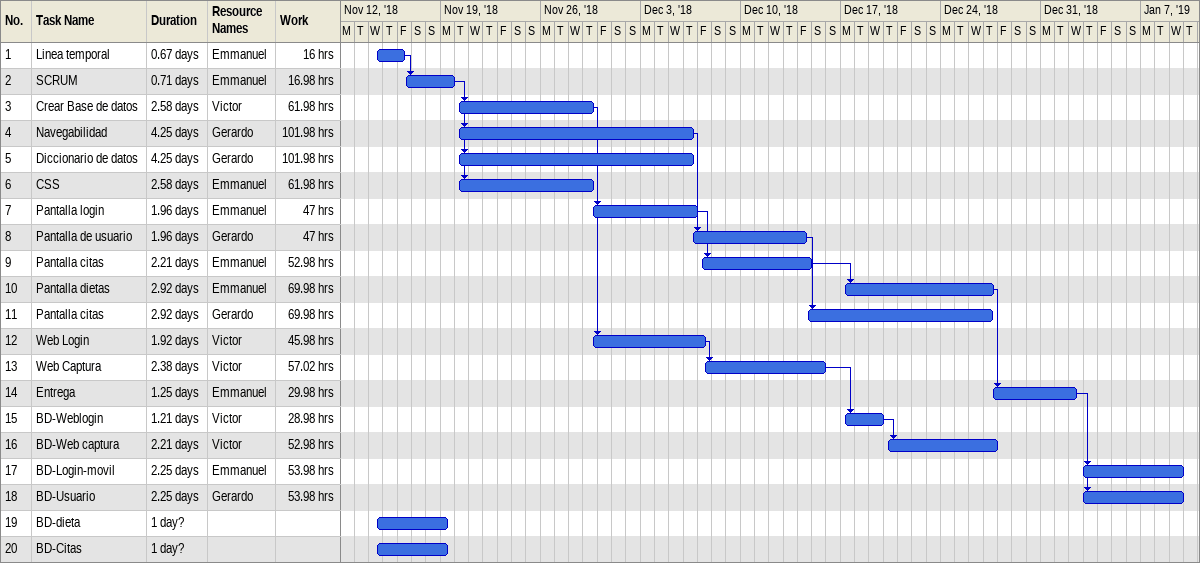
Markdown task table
| ID | Task | Duration | Start | Finish | Predecessors | Resources | Work (h) |
|---|---|---|---|---|---|---|---|
| 1 | Linea temporal | 0.67d | 2018-11-14 | 2018-11-16 |  | Emmanuel | 16 |
| 2 | SCRUM | 0.71d | 2018-11-16 | 2018-11-19 | 1 | Emmanuel | 16.98 |
| 3 | Crear Base de datos | 2.58d | 2018-11-20 | 2018-11-29 | 2 | Victor | 61.98 |
| 4 | Navegabilidad | 4.25d | 2018-11-20 | 2018-12-06 | 2 | Gerardo | 101.98 |
| 5 | Diccionario de datos | 4.25d | 2018-11-20 | 2018-12-06 | 2 | Gerardo | 101.98 |
| 6 | CSS | 2.58d | 2018-11-20 | 2018-11-29 | 2 | Emmanuel | 61.98 |
| 7 | Pantalla login | 1.96d | 2018-11-29 | 2018-12-06 | 3 | Emmanuel | 47 |
| 8 | Pantalla de usuario | 1.96d | 2018-12-06 | 2018-12-14 | 4 | Gerardo | 47 |
| 9 | Pantalla citas | 2.21d | 2018-12-07 | 2018-12-14 | 7 | Emmanuel | 52.98 |
| 10 | Pantalla dietas | 2.92d | 2018-12-17 | 2018-12-27 | 9 | Emmanuel | 69.98 |
| 11 | Pantalla citas | 2.92d | 2018-12-14 | 2018-12-27 | 8 | Gerardo | 69.98 |
| 12 | Web Login | 1.92d | 2018-11-29 | 2018-12-07 | 3 | Victor | 45.98 |
| 13 | Web Captura | 2.38d | 2018-12-07 | 2018-12-15 | 12 | Victor | 57.02 |
| 14 | Entrega | 1.25d | 2018-12-27 | 2019-01-02 | 10 | Emmanuel | 29.98 |
| 15 | BD-Weblogin | 1.21d | 2018-12-17 | 2018-12-19 | 13 | Victor | 28.98 |
| 16 | BD-Web captura | 2.21d | 2018-12-20 | 2018-12-27 | 15 | Victor | 52.98 |
| 17 | BD-Login-movil | 2.25d | 2019-01-03 | 2019-01-09 | 14 | Emmanuel | 53.98 |
| 18 | BD-Usuario | 2.25d | 2019-01-03 | 2019-01-09 | 14 | Gerardo | 53.98 |
| 19 | BD-dieta | 1d? | 2018-11-14 | 2018-11-19 |  |  |  |
| 20 | BD-Citas | 1d? | 2018-11-14 | 2018-11-19 |  |  |  |
